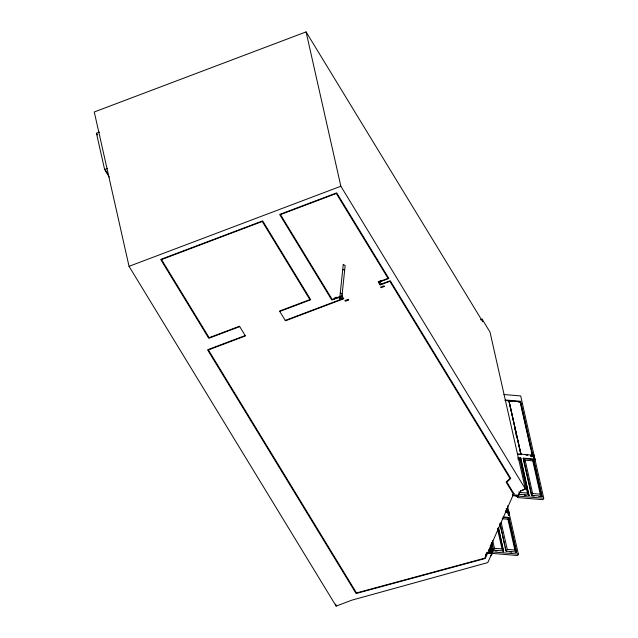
<?xml version="1.0" encoding="UTF-8"?>
<svg xmlns="http://www.w3.org/2000/svg" width="638" height="638" viewBox="0 0 638 638"><rect width="100%" height="100%" fill="white"/><g stroke="black" fill="none" stroke-linecap="round" stroke-linejoin="round"><path stroke-width="0.96" d="M508.749 512.186L508.566 513.191L508.287 512.625L508.917 512.625L508.39 511.788L505.583 511.493M533.942 456.409C534.628 457.901 533.041 456.68 534.126 456.848M534.78 459.153C533.424 460.692 533.384 455.317 533.001 454.894M492.01 553.816L490.407 545.665M491.348 555.259L490.941 555.786L492.695 551.934L490.957 544.214M513.582 493.772L513.997 493.246L512.896 495.654M507.649 510.464L507.569 511.03M509.371 515.145L508.725 515.217M505.025 400.465L520.393 401.765L520.177 402.243L518.255 402.084M520.799 457.932L519.938 459.743L527.451 493.102L528.966 495.622L520.799 457.932L518.008 457.693M533.623 459.017L532.754 460.827L525.13 460.181L523.176 458.634L523.399 458.148L533.623 459.017L542.005 496.22L541.79 496.699L538.998 496.468M532.626 456.425C531.685 457.398 529.644 455.189 531.422 455.739A1.459 0.997 24.5 0 0 532.012 455.787L533.097 455.476A1.547 1.061 24.5 0 1 533.719 455.524L534.5 456.345L530.808 455.492M485.885 554.669L485.996 554.43A4.586 2.959 -12.7 0 0 486.435 553.465M486.491 553.345L486.738 552.931L517.681 555.538L518.343 554.095L507.465 505.838M512.928 495.216L512.793 495.638L543.736 498.254L520.68 395.935L503.916 394.523M513.534 493.892L513.423 494.131A4.586 2.959 -12.7 0 1 512.984 495.096M486.842 552.939L485.534 555.331L485.829 554.789M489.753 548.17L490.742 553.266L489.649 548.441M516.796 495.981L515.927 495.909M543.736 498.254L543.082 499.698L517.434 497.536L519.404 493.7L518.965 491.762M491.404 555.14L491.515 554.893A4.586 2.959 -12.7 0 1 491.954 553.936M518.447 495.678L518.2 496.101M519.053 494.354L518.941 494.602A4.586 2.959 -12.7 0 0 518.503 495.559M519.404 493.7L519.101 494.235M503.222 516.955L508.805 517.426L507.936 519.236L514.874 550.028L516.389 552.548L508.582 517.904L503.007 517.434M497.496 528.742L502.05 548.943L503.565 551.463L498.581 527.889M500.096 523.296L506.165 551.679L507.25 549.382L501.173 522.442M491.866 553.617L487.767 562.596L351.937 600.135L336.154 606.1L129.043 266.333L94.264 111.985L306.081 31.9L482.655 321.576L482.105 319.128L480.438 319.758M482.105 319.128L490.008 332.095L525.345 488.899L520.48 490.989L518.542 495.232L512.609 494.777L513.111 493.621L506.109 482.129L510.025 478.468L389.858 281.326L380.144 285.003L378.238 281.773L380.894 280.68L381.468 281.278M519.101 493.987L519.826 492.456L527.451 493.102M492.688 540.609L494.426 548.305L493.341 550.602L492.903 548.672M531.925 495.072L532.642 493.541L525.13 460.181M533.065 454.647L533.607 454.79M507.665 510.488L508.095 510.528M532.634 456.417L534.006 456.752M109.242 177.093L104.616 169.509L96.442 133.246L99.488 132.098M104.616 169.509L107.662 168.352M129.043 266.333L340.859 186.248L525.473 489.107L520.48 490.989M239.713 326.6L208.762 338.299L160.68 259.435L262.649 220.884L310.722 299.748L279.771 311.448M378.326 282.012L388.032 278.335L336.314 193.489L280.473 214.599L332.199 299.445L341.904 295.777L343.73 298.767L285.465 320.794L279.54 311.081L309.885 299.605L262.266 221.482L161.518 259.578L209.136 337.693L239.481 326.225L245.407 335.939L208.387 349.935L356.514 592.949L484.752 558.178L486.946 553.202L487.56 553.25M342.135 296.152L331.816 300.051L279.643 214.456L336.697 192.883L388.869 278.479L378.549 282.379M245.183 335.564L207.549 349.791L356.1 593.5L485.263 558.481L513.797 493.517L506.851 482.113L510.767 478.452L390.233 280.728L379.897 284.588M285.234 320.42L343.499 298.393M532.451 456.058L532.874 455.955A1.547 1.061 24.5 0 1 533.504 456.01L533.663 456.058M507.481 511.804L506.389 512.115A1.459 0.997 24.5 0 1 505.806 512.067L505.655 512.019M505.248 399.986L520.608 401.278L532.754 455.165L517.386 453.865M510.567 401.438L512.489 401.597M518.128 454.431L520.05 454.591M525.816 455.077L527.738 455.245M517.793 458.18L520.584 458.411L528.966 495.622M523.176 458.634L533.4 459.496L541.79 496.699L540.274 494.187L532.754 460.827M518.024 459.583L519.938 459.743M532.642 493.541L540.274 494.187M518.957 494.275L529.181 495.136M542.005 496.22L531.781 495.359L523.399 458.148M524.316 495.224L526.175 495.383M534.349 496.069L531.566 495.838L523.391 459.583M513.008 495.407L518.2 495.846M505.432 510.847L507.354 511.006L506.811 508.606M502.218 518.758L507.936 519.236M494.426 548.305L502.05 548.943M507.25 549.382L514.874 550.028M503.789 550.985L493.557 550.115L491.826 542.42M506.381 551.2L516.605 552.061L508.805 517.426M495.2 550.754L497.058 550.913M509.882 551.998L511.74 552.149M492.695 551.934L518.343 554.095M490.845 553.026L489.872 553.194L489.003 549.334M486.73 553.178L491.93 553.617L490.335 546.822M508.103 511.851L509.132 512.147L508.319 511.373A1.547 1.061 24.5 0 0 507.696 511.317L506.612 511.636A1.459 0.997 24.5 0 1 506.022 511.58L505.559 511.413M530.585 455.971L531.207 456.218A1.459 0.997 24.5 0 0 531.789 456.274M342.758 269.364L344.64 270.368M340.277 293.057L342.159 294.054M505.36 511.971L508.614 512.601M508.263 510.512L509.212 515.488L508.55 514.922M380.009 281.829L381.357 284.038M378.82 282.331L379.171 282.913M340.182 296.885L341.529 299.094M339.966 297.021L340.325 297.603M338.722 297.436L340.07 299.645M337.462 297.914C337.111 296.367 333.299 297.85 334.551 299.015M96.442 133.246L97.47 134.929M105.852 170.856L107.399 173.4M533.759 454.806L534.708 459.105M533.783 455.085C530.696 451.656 537.332 467.997 533.894 455.133M508.574 515.201L507.84 511.867M520.393 401.765L532.355 454.846M520.393 403.2L530.736 449.096M531.167 451.01L531.598 452.924M531.773 453.722L532.14 455.325M533.759 462.542L534.628 466.394M535.067 468.316L540.92 494.298M521.118 454.687L508.925 400.672L520.903 454.663M508.869 400.792L521.015 454.671M514.611 428.202L515.049 430.132M515.911 433.976L516.349 435.906M521.589 464.344L522.458 468.196M522.889 470.118L523.758 473.97M524.189 475.892L525.058 479.744M525.497 481.666L528.312 494.179M517.003 495.606L517.434 497.536M507.792 511.987L508.438 514.874M506.596 509.084L507.138 511.493M506.197 508.765L506.556 510.368M508.861 520.592L509.722 524.404M510.153 526.31L511.014 530.13M513.375 540.625L515.959 552.069M499.873 523.774L502.042 533.4M502.473 535.322L503.342 539.174M503.781 541.096L504.642 544.948M505.081 546.87L505.95 550.722M498.358 528.368L503.565 551.463M497.975 528.097L502.058 546.224M502.489 548.13L503.35 551.942M491.603 542.898L492.472 546.75M490.295 545.657L492.121 553.569M489.434 549.374L490.303 553.234M306.081 31.9L340.859 186.248M335.716 604.162L336.154 606.1M509.331 515.113L508.151 510.408L507.625 510.91M343.276 264.379L339.751 298.042L341.665 298.839L345.142 265.591L343.276 264.379M348.667 299.932L345.413 301.248L344.871 300.634L348.34 299.326L348.667 299.932M384.379 286.43L381.133 287.746L380.583 287.132L384.052 285.824L384.379 286.43"/></g></svg>
